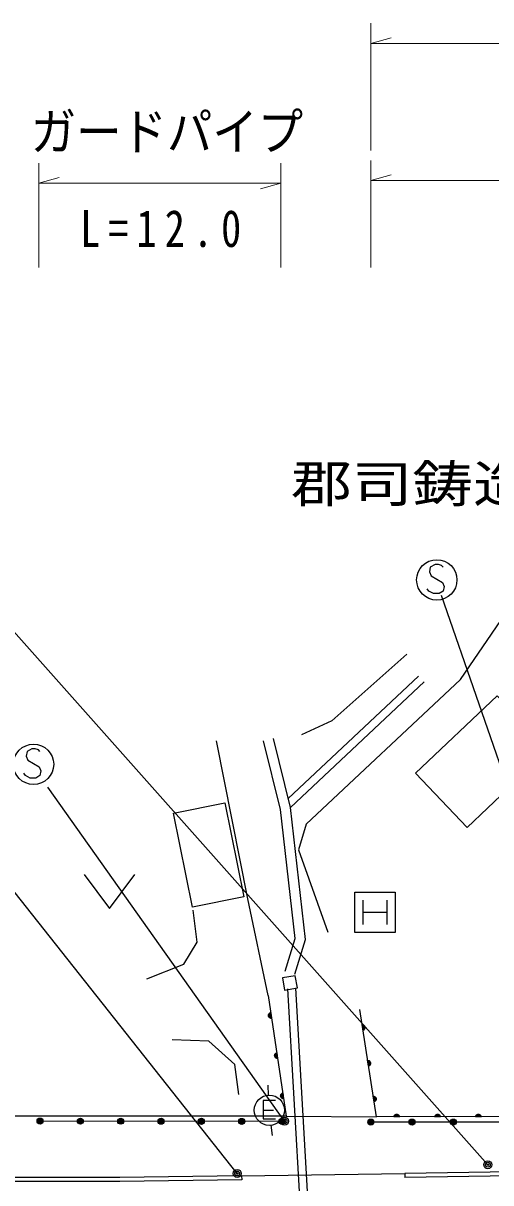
# Model space of a CAD drawing. Units: millimetres, scale not verified. Extents: x 40000 to 680000, y 20000 to 380000.
# Drawn here: x 229192 to 252365, y 287680 to 345135 of the extents above; entities that cross this region are included whole.
import ezdxf
from ezdxf.enums import TextEntityAlignment as Align

# ---------------------------------------------------------------- set-up
doc = ezdxf.new("R2010")
doc.units = ezdxf.units.MM
doc.header["$LTSCALE"] = 1000
for name, color, linetype, lineweight in [('M-BGD', 7, 'Continuous', 25), ('M-STR-HTXT', 7, 'Continuous', 13), ('M-STR-STRC', 7, 'Continuous', 25)]:
    doc.layers.add(name, color=color, linetype=linetype, lineweight=lineweight)
doc.layers.add('M-BMK-HTXT', color=7, linetype='Continuous')
doc.styles.add('ＭＳ ゴシック', font='')
doc.styles.get('ＭＳ ゴシック').set_extended_font_data('MS Gothic')

msp = doc.modelspace()

# ---------------------------------------------------------------- linework, layer by layer
at = {"layer": 'M-BGD'}
for p, q in [((250857, 312617), (252864, 315537)), ((248783, 312789), (242328, 306717)), ((243212, 305448), (250857, 312617)), ((249057, 312498), (242439, 306271)), ((243971, 268248), (242307, 297298)), ((244370, 268271), (242707, 297321)), ((241328, 296968), (242225, 290989)), ((241379, 295896), (241362, 296014)), ((241375, 296047), (241402, 295869)), ((241422, 295854), (241390, 296067)), ((241405, 296088), (241443, 295838)), ((241461, 295835), (241422, 296096)), ((241439, 296105), (241480, 295832)), ((246693, 290946), (245872, 296262)), ((246048, 295242), (246006, 295515)), ((246024, 295512), (246065, 295251)), ((246082, 295260), (246043, 295509)), ((246064, 295494), (246097, 295280)), ((246112, 295301), (246084, 295479)), ((246107, 295452), (246125, 295333)), ((241679, 293903), (241661, 294021)), ((241674, 294054), (241701, 293876)), ((241721, 293861), (241689, 294074)), ((241704, 294095), (241742, 293845)), ((241760, 293842), (241721, 294103)), ((241738, 294112), (241779, 293839)), ((246322, 293470), (246280, 293743)), ((246298, 293740), (246339, 293479)), ((246355, 293488), (246317, 293737)), ((246337, 293722), (246370, 293508)), ((246385, 293529), (246358, 293707)), ((246380, 293680), (246399, 293561)), ((241353, 292023), (241327, 292523)), ((241978, 291910), (241960, 292028)), ((241973, 292061), (242000, 291883)), ((242020, 291868), (241988, 292081)), ((242003, 292102), (242041, 291852)), ((242060, 291849), (242020, 292110)), ((242037, 292119), (242078, 291846)), ((246595, 291698), (246553, 291971)), ((246572, 291968), (246612, 291707)), ((246629, 291716), (246591, 291965)), ((246611, 291950), (246644, 291736)), ((246659, 291757), (246632, 291935)), ((246654, 291908), (246672, 291789)), ((242225, 290989), (222479, 290990)), ((242018, 290721), (230028, 290737)), ((241092, 291274), (241602, 291274)), ((242225, 290989), (246693, 290946)), ((247842, 290965), (247566, 290965)), ((247572, 290983), (247836, 290983)), ((247830, 291001), (247578, 291001)), ((247596, 291019), (247812, 291019)), ((247794, 291037), (247614, 291037)), ((247644, 291055), (247764, 291055)), ((249864, 290966), (249588, 290966)), ((249594, 290984), (249858, 290984)), ((249852, 291002), (249600, 291002)), ((249618, 291020), (249834, 291020)), ((249816, 291038), (249636, 291038)), ((249666, 291056), (249786, 291056)), ((251886, 290967), (251610, 290967)), ((251616, 290985), (251880, 290985)), ((251874, 291003), (251622, 291003)), ((251640, 291021), (251856, 291021)), ((251838, 291039), (251658, 291039)), ((251688, 291057), (251808, 291057)), ((241471, 290529), (241524, 290032)), ((279090, 290667), (246419, 290691)), ((240016, 288024), (248098, 288143)), ((240016, 288024), (240019, 287824)), ((248098, 288143), (248101, 287943))]:
    msp.add_line(p, q, dxfattribs=at)
for points in [[(297041, 320841), (296742, 319191), (295996, 315048), (295294, 310916), (294912, 307929), (294524, 304852), (279042, 290966), (246693, 290946)], [(248203, 313869), (244488, 310576), (242983, 309880)], [(242653, 298013), (243175, 299739), (242439, 306271), (241590, 309698)], [(241328, 296968), (240318, 301751), (238774, 309582)], [(242174, 298158), (242667, 299785), (241946, 306183), (241105, 309578)], [(243212, 305448), (242841, 304178), (244291, 300092)], [(232219, 302963), (233469, 301263), (234719, 302963)], [(235324, 297784), (237155, 298509), (237813, 299601), (237611, 301183)], [(239875, 292051), (239686, 293537), (238393, 294700), (236576, 294762)], [(241692, 291754), (241092, 291754), (241092, 290854), (241692, 290854)], [(284444, 289669), (282066, 289109), (279084, 288633), (277091, 288457), (267099, 288440), (248098, 288143)], [(284490, 289475), (282105, 288912), (279108, 288435), (277100, 288257), (267101, 288240), (248101, 287943)], [(240016, 288024), (233982, 287938), (221958, 287941)], [(240019, 287824), (233983, 287738), (221958, 287741)]]:
    msp.add_lwpolyline(points, dxfattribs=at)
for points in [[(255232, 309118), (251194, 305285), (248634, 307983), (252672, 311816)], [(239187, 306511), (240125, 301856), (237579, 301343), (236641, 305998)], [(242677, 297937), (242043, 297829), (242145, 297226), (242779, 297333)], [(241500, 295823), (241462, 295829), (241430, 295843), (241396, 295868), (241374, 295895), (241356, 295929), (241349, 295976), (241356, 296014), (241369, 296046), (241394, 296080), (241421, 296102), (241455, 296119)], [(245986, 295524), (246024, 295518), (246056, 295505), (246090, 295480), (246113, 295453), (246130, 295419), (246137, 295372), (246131, 295334), (246118, 295302), (246093, 295268), (246066, 295245), (246032, 295228)], [(241799, 293830), (241761, 293836), (241729, 293850), (241695, 293875), (241673, 293902), (241655, 293936), (241648, 293983), (241655, 294021), (241668, 294053), (241693, 294087), (241720, 294109), (241754, 294126)], [(246260, 293752), (246297, 293746), (246330, 293733), (246364, 293708), (246386, 293681), (246404, 293647), (246411, 293600), (246405, 293562), (246391, 293530), (246366, 293496), (246339, 293473), (246306, 293456)], [(242098, 291837), (242060, 291843), (242028, 291857), (241994, 291882), (241972, 291909), (241954, 291943), (241947, 291990), (241954, 292027), (241967, 292060), (241992, 292094), (242019, 292116), (242053, 292133)], [(246534, 291980), (246571, 291974), (246603, 291961), (246638, 291936), (246660, 291909), (246677, 291875), (246685, 291828), (246678, 291790), (246665, 291758), (246640, 291723), (246613, 291701), (246579, 291684)], [(247554, 290947), (247566, 290983), (247584, 291013), (247614, 291043), (247644, 291061), (247680, 291073), (247728, 291073), (247764, 291061), (247794, 291043), (247824, 291013), (247842, 290983), (247854, 290947)], [(249576, 290948), (249588, 290984), (249606, 291014), (249636, 291044), (249666, 291062), (249702, 291074), (249750, 291074), (249786, 291062), (249816, 291044), (249846, 291014), (249864, 290984), (249876, 290948)], [(251598, 290949), (251610, 290985), (251628, 291015), (251658, 291045), (251688, 291063), (251724, 291075), (251772, 291075), (251808, 291063), (251838, 291045), (251868, 291015), (251886, 290985), (251898, 290949)]]:
    msp.add_lwpolyline(points, close=True, dxfattribs=at)
for centre, radius in [((241392, 291274), 750), ((230028, 290737), 150), ((230028, 290737), 132), ((230028, 290737), 114), ((230028, 290737), 96), ((230028, 290737), 78), ((230028, 290737), 60), ((230028, 290737), 42), ((230028, 290737), 24), ((230028, 290737), 6), ((232026, 290735), 150), ((232026, 290735), 132), ((232026, 290735), 114), ((232026, 290735), 96), ((232026, 290735), 78), ((232026, 290735), 60), ((232026, 290735), 42), ((232026, 290735), 24), ((232026, 290735), 6), ((234025, 290732), 150), ((234025, 290732), 132), ((234025, 290732), 114), ((234025, 290732), 96), ((234025, 290732), 78), ((234025, 290732), 60), ((234025, 290732), 42), ((234025, 290732), 24), ((234025, 290732), 6), ((236023, 290729), 150), ((236023, 290729), 132), ((236023, 290729), 114), ((236023, 290729), 96), ((236023, 290729), 78), ((236023, 290729), 60), ((236023, 290729), 42), ((236023, 290729), 24), ((236023, 290729), 6), ((238022, 290726), 150), ((238022, 290726), 132), ((238022, 290726), 114), ((238022, 290726), 96), ((238022, 290726), 78), ((238022, 290726), 60), ((238022, 290726), 42), ((238022, 290726), 24), ((238022, 290726), 6), ((240020, 290724), 150), ((240020, 290724), 132), ((240020, 290724), 114), ((240020, 290724), 96), ((240020, 290724), 78), ((240020, 290724), 60), ((240020, 290724), 42), ((240020, 290724), 24), ((240020, 290724), 6), ((242018, 290721), 150), ((242018, 290721), 132), ((242018, 290721), 114), ((242018, 290721), 96), ((242018, 290721), 78), ((242018, 290721), 60), ((242018, 290721), 42), ((242018, 290721), 24), ((242018, 290721), 6), ((246419, 290691), 150), ((246419, 290691), 132), ((246419, 290691), 114), ((246419, 290691), 96), ((246419, 290691), 78), ((246419, 290691), 60), ((246419, 290691), 42), ((248461, 290689), 150), ((248461, 290689), 132), ((248461, 290689), 114), ((248461, 290689), 96), ((248461, 290689), 78), ((248461, 290689), 60), ((248461, 290689), 42), ((250503, 290688), 150), ((250503, 290688), 132), ((250503, 290688), 114), ((250503, 290688), 96), ((250503, 290688), 78), ((250503, 290688), 60), ((250503, 290688), 42), ((246419, 290691), 24), ((246419, 290691), 6), ((248461, 290689), 24), ((248461, 290689), 6), ((250503, 290688), 24), ((250503, 290688), 6)]:
    msp.add_circle(centre, radius, dxfattribs=at)
at = {"layer": 'M-STR-HTXT'}
for p, q in [((246419, 338835), (246419, 345135)), ((246419, 344135), (247419, 344415)), ((246419, 344135), (294792, 344135)), ((229968, 333036), (229968, 338208)), ((241959, 338208), (241959, 333036)), ((246419, 333036), (246419, 338335)), ((229968, 337208), (230968, 337488)), ((246419, 337335), (247419, 337615)), ((246419, 337335), (294792, 337335)), ((229968, 337208), (241959, 337208)), ((241959, 337208), (240959, 336928))]:
    msp.add_line(p, q, dxfattribs=at)
at = {"layer": 'M-STR-STRC'}
for p, q in [((259754, 288349), (249923, 316781)), ((252215, 288575), (227623, 316222)), ((239798, 288143), (224752, 307141)), ((242139, 290734), (230413, 307283)), ((246019, 301682), (246019, 300482)), ((247219, 301682), (247219, 300482)), ((246019, 301082), (247219, 301082))]:
    msp.add_line(p, q, dxfattribs=at)
for points in [[(250008, 318191), (249928, 318271), (249768, 318311), (249608, 318311), (249368, 318191), (249328, 317951), (249408, 317751), (249968, 317431), (250048, 317231), (250008, 316991), (249808, 316871), (249528, 316871), (249288, 316991), (249208, 317111)], [(230025, 309055), (229945, 309135), (229785, 309175), (229625, 309175), (229385, 309055), (229345, 308815), (229425, 308615), (229985, 308295), (230065, 308095), (230025, 307855), (229825, 307735), (229545, 307735), (229305, 307855), (229225, 307975)]]:
    msp.add_lwpolyline(points, dxfattribs=at)
msp.add_lwpolyline([(245619, 300082), (245619, 302082), (247619, 302082), (247619, 300082)], close=True, dxfattribs=at)
for centre, radius in [((249688, 317551), 1000), ((229705, 308415), 1000), ((242139, 290734), 200), ((242139, 290734), 120), ((242139, 290734), 40), ((252215, 288575), 200), ((252215, 288575), 120), ((252215, 288575), 40), ((239798, 288143), 200), ((239798, 288143), 120), ((239798, 288143), 40)]:
    msp.add_circle(centre, radius, dxfattribs=at)

# ---------------------------------------------------------------- texts
at = {"layer": 'M-BMK-HTXT', "style": 'ＭＳ ゴシック', "width": 1.2}
msp.add_text('郡司鋳造所遺構ひろば', height=1833, dxfattribs=at).set_placement((242479, 320845), align=Align.BOTTOM_LEFT)
at = {"layer": 'M-STR-HTXT', "style": 'ＭＳ ゴシック', "width": 0.9}
msp.add_text('ガードパイプ', height=1833, dxfattribs=at).set_placement((229564, 338295), align=Align.BOTTOM_LEFT)
at = {"layer": 'M-STR-HTXT', "insert": (232016, 334021), "char_height": 1833, "attachment_point": 7, "style": 'ＭＳ ゴシック'}
msp.add_mtext('\\T1.4;\\W0.8;L=12.0', dxfattribs=at)

doc.saveas('drawing.dxf')
